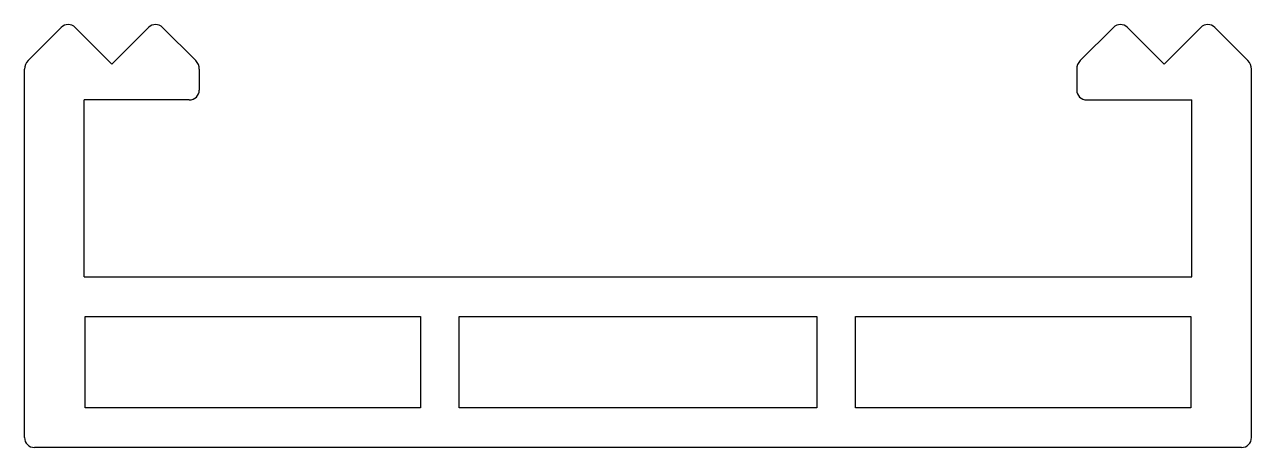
# Model space of a CAD drawing. Extents: x 1240.1 to 1271, y 1904.3 to 1915.
import ezdxf

# ---------------------------------------------------------------- set-up
doc = ezdxf.new("R2010")
doc.units = 0
doc.layers.get('0').update_dxf_attribs({"linetype": 'CONTINUOUS'})

msp = doc.modelspace()

# ---------------------------------------------------------------- linework, layer by layer
for p, q in [((1240.214, 1914.088), (1241.049, 1914.924)), ((1242.326, 1914), (1241.403, 1914.924)), ((1242.326, 1914), (1243.249, 1914.924)), ((1244.438, 1914.088), (1243.603, 1914.924)), ((1266.714, 1914.088), (1267.549, 1914.924)), ((1268.826, 1914), (1267.903, 1914.924)), ((1268.826, 1914), (1269.749, 1914.924)), ((1270.938, 1914.088), (1270.103, 1914.924)), ((1240.126, 1904.597), (1240.126, 1913.876)), ((1244.526, 1913.876), (1244.526, 1913.347)), ((1266.626, 1913.876), (1266.626, 1913.347)), ((1271.026, 1904.597), (1271.026, 1913.876)), ((1241.626, 1908.647), (1241.626, 1913.097)), ((1244.276, 1913.097), (1241.626, 1913.097)), ((1266.876, 1913.097), (1269.526, 1913.097)), ((1269.526, 1908.647), (1269.526, 1913.097)), ((1241.626, 1908.647), (1269.526, 1908.647)), ((1241.651, 1905.347), (1241.651, 1907.647)), ((1241.651, 1907.647), (1250.101, 1907.647)), ((1250.101, 1907.647), (1250.101, 1905.347)), ((1251.076, 1905.347), (1251.076, 1907.647)), ((1251.076, 1907.647), (1260.076, 1907.647)), ((1260.076, 1907.647), (1260.076, 1905.347)), ((1261.051, 1905.347), (1261.051, 1907.647)), ((1261.051, 1907.647), (1269.501, 1907.647)), ((1269.501, 1907.647), (1269.501, 1905.347)), ((1250.101, 1905.347), (1241.651, 1905.347)), ((1260.076, 1905.347), (1251.076, 1905.347)), ((1269.501, 1905.347), (1261.051, 1905.347)), ((1270.776, 1904.347), (1240.376, 1904.347))]:
    msp.add_line(p, q)
for centre, radius, start, end in [((1241.226, 1914.747), 0.25, 45, 135), ((1243.426, 1914.747), 0.25, 45, 135), ((1267.726, 1914.747), 0.25, 45, 135), ((1269.926, 1914.747), 0.25, 45, 135), ((1240.426, 1913.876), 0.3, 135, 180), ((1244.226, 1913.876), 0.3, 0, 45), ((1266.926, 1913.876), 0.3, 135, 180), ((1270.726, 1913.876), 0.3, 0, 45), ((1244.276, 1913.347), 0.25, 270, 0), ((1266.876, 1913.347), 0.25, 180, 270), ((1240.376, 1904.597), 0.25, 180, 270), ((1270.776, 1904.597), 0.25, 270, 0)]:
    msp.add_arc(centre, radius, start, end)

doc.saveas('drawing.dxf')
